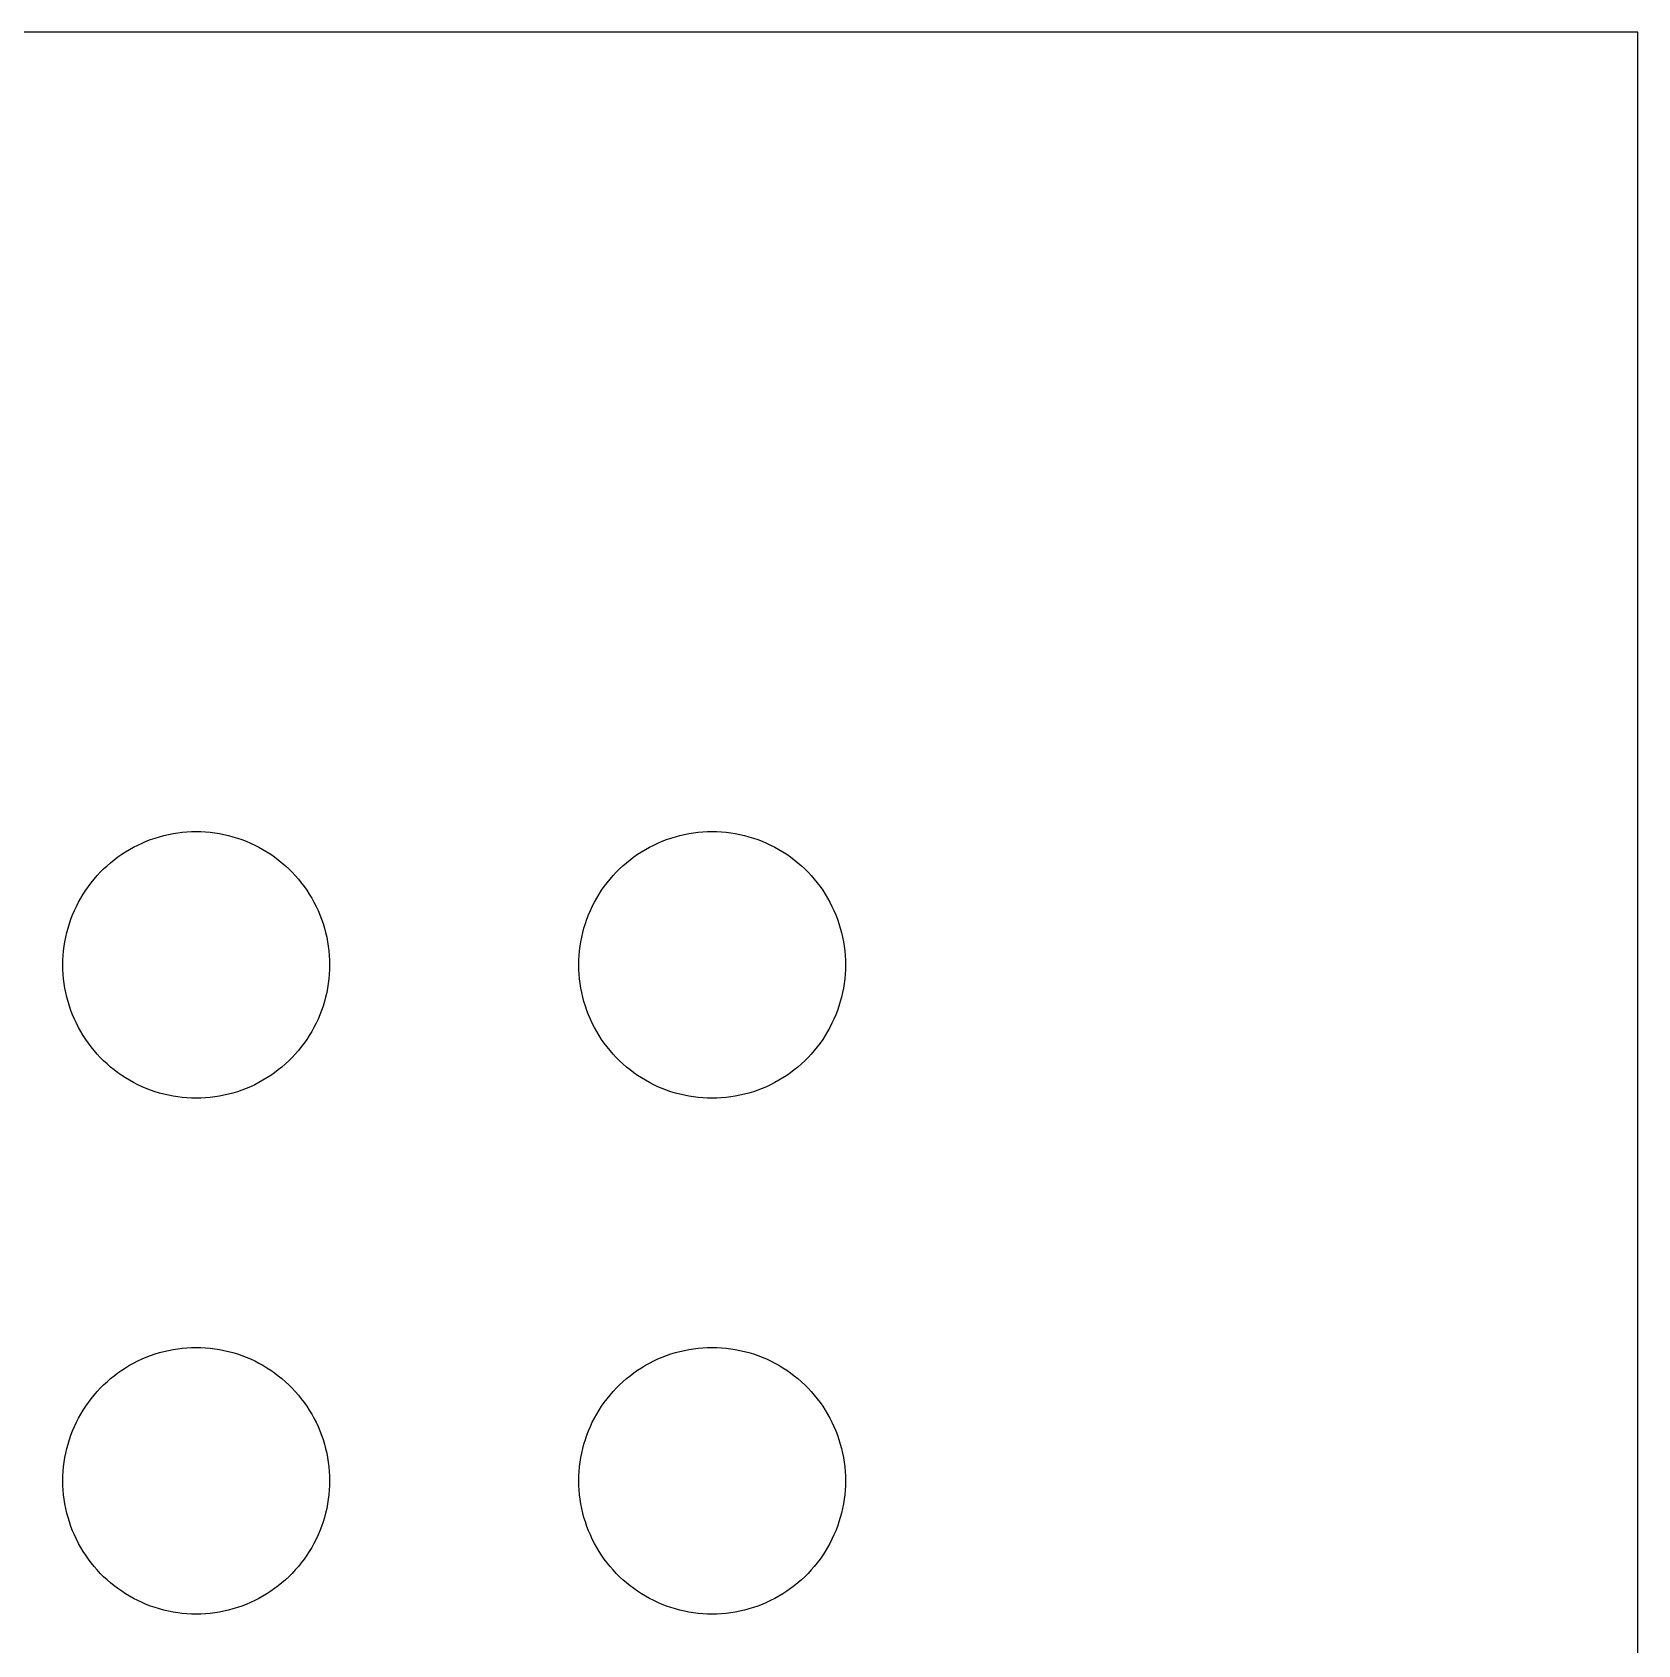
# Model space of a CAD drawing. Header units: metres. Extents: x -39 to 163, y -39 to 163.
# Drawn here: x 57.2 to 163, y 56.7 to 163 of the extents above; entities that cross this region are included whole.
import ezdxf

# ---------------------------------------------------------------- set-up
doc = ezdxf.new("R2010")
doc.units = ezdxf.units.M

msp = doc.modelspace()

# ---------------------------------------------------------------- linework, layer by layer
for p, q in [((163, 163), (-39, 163)), ((163, -39), (163, 163)), ((64.1478, 109.436), (64.4258, 109.565)), ((64.4258, 109.565), (64.7081, 109.685)), ((64.7081, 109.685), (64.9945, 109.795)), ((64.9945, 109.795), (65.2845, 109.895)), ((65.2845, 109.895), (65.5778, 109.985)), ((65.5778, 109.985), (65.8741, 110.064)), ((65.8741, 110.064), (66.173, 110.133)), ((66.173, 110.133), (66.4741, 110.191)), ((66.4741, 110.191), (66.777, 110.239)), ((66.777, 110.239), (67.0815, 110.277)), ((67.0815, 110.277), (67.387, 110.304)), ((67.387, 110.304), (67.6933, 110.32)), ((67.6933, 110.32), (68, 110.325)), ((68, 110.325), (68.3067, 110.32)), ((68.3067, 110.32), (68.613, 110.304)), ((68.613, 110.304), (68.9185, 110.277)), ((68.9185, 110.277), (69.223, 110.239)), ((69.223, 110.239), (69.5259, 110.191)), ((69.5259, 110.191), (69.827, 110.133)), ((69.827, 110.133), (70.1259, 110.064)), ((70.1259, 110.064), (70.4221, 109.985)), ((70.4221, 109.985), (70.7155, 109.895)), ((70.7155, 109.895), (71.0055, 109.795)), ((71.0055, 109.795), (71.2919, 109.685)), ((71.2919, 109.685), (71.5742, 109.565)), ((71.5742, 109.565), (71.8522, 109.436)), ((98.1478, 109.436), (98.4258, 109.565)), ((98.4258, 109.565), (98.7081, 109.685)), ((98.7081, 109.685), (98.9945, 109.795)), ((98.9945, 109.795), (99.2845, 109.895)), ((99.2845, 109.895), (99.5778, 109.985)), ((99.5778, 109.985), (99.8741, 110.064)), ((99.8741, 110.064), (100.173, 110.133)), ((100.173, 110.133), (100.474, 110.191)), ((100.474, 110.191), (100.777, 110.239)), ((100.777, 110.239), (101.081, 110.277)), ((101.081, 110.277), (101.387, 110.304)), ((101.387, 110.304), (101.693, 110.32)), ((101.693, 110.32), (102, 110.325)), ((102, 110.325), (102.307, 110.32)), ((102.307, 110.32), (102.613, 110.304)), ((102.613, 110.304), (102.919, 110.277)), ((102.919, 110.277), (103.223, 110.239)), ((103.223, 110.239), (103.526, 110.191)), ((103.526, 110.191), (103.827, 110.133)), ((103.827, 110.133), (104.126, 110.064)), ((104.126, 110.064), (104.422, 109.985)), ((104.422, 109.985), (104.715, 109.895)), ((104.715, 109.895), (105.005, 109.795)), ((105.005, 109.795), (105.292, 109.685)), ((105.292, 109.685), (105.574, 109.565)), ((105.574, 109.565), (105.852, 109.436)), ((62.3515, 108.269), (62.5899, 108.462)), ((62.5899, 108.462), (62.8348, 108.647)), ((62.8348, 108.647), (63.0861, 108.823)), ((63.0861, 108.823), (63.3433, 108.99)), ((63.3433, 108.99), (63.6062, 109.148)), ((63.6062, 109.148), (63.8745, 109.296)), ((63.8745, 109.296), (64.1478, 109.436)), ((71.8522, 109.436), (72.1255, 109.296)), ((72.1255, 109.296), (72.3937, 109.148)), ((72.3937, 109.148), (72.6567, 108.99)), ((72.6567, 108.99), (72.9139, 108.823)), ((72.9139, 108.823), (73.1652, 108.647)), ((73.1652, 108.647), (73.4101, 108.462)), ((73.4101, 108.462), (73.6485, 108.269)), ((96.3515, 108.269), (96.5899, 108.462)), ((96.5899, 108.462), (96.8348, 108.647)), ((96.8348, 108.647), (97.0861, 108.823)), ((97.0861, 108.823), (97.3433, 108.99)), ((97.3433, 108.99), (97.6062, 109.148)), ((97.6062, 109.148), (97.8745, 109.296)), ((97.8745, 109.296), (98.1478, 109.436)), ((105.852, 109.436), (106.125, 109.296)), ((106.125, 109.296), (106.394, 109.148)), ((106.394, 109.148), (106.657, 108.99)), ((106.657, 108.99), (106.914, 108.823)), ((106.914, 108.823), (107.165, 108.647)), ((107.165, 108.647), (107.41, 108.462)), ((107.41, 108.462), (107.648, 108.269)), ((61.2684, 107.186), (61.4696, 107.417)), ((61.4696, 107.417), (61.6788, 107.642)), ((61.6788, 107.642), (61.8957, 107.859)), ((61.8957, 107.859), (62.12, 108.068)), ((62.12, 108.068), (62.3515, 108.269)), ((73.6485, 108.269), (73.88, 108.068)), ((73.88, 108.068), (74.1043, 107.859)), ((74.1043, 107.859), (74.3212, 107.642)), ((74.3212, 107.642), (74.5304, 107.417)), ((74.5304, 107.417), (74.7316, 107.186)), ((95.2684, 107.186), (95.4696, 107.417)), ((95.4696, 107.417), (95.6788, 107.642)), ((95.6788, 107.642), (95.8957, 107.859)), ((95.8957, 107.859), (96.12, 108.068)), ((96.12, 108.068), (96.3515, 108.269)), ((107.648, 108.269), (107.88, 108.068)), ((107.88, 108.068), (108.104, 107.859)), ((108.104, 107.859), (108.321, 107.642)), ((108.321, 107.642), (108.53, 107.417)), ((108.53, 107.417), (108.732, 107.186)), ((60.5478, 106.194), (60.7148, 106.451)), ((60.7148, 106.451), (60.8908, 106.703)), ((60.8908, 106.703), (61.0753, 106.948)), ((61.0753, 106.948), (61.2684, 107.186)), ((74.7316, 107.186), (74.9246, 106.948)), ((74.9246, 106.948), (75.1092, 106.703)), ((75.1092, 106.703), (75.2852, 106.451)), ((75.2852, 106.451), (75.4522, 106.194)), ((94.5478, 106.194), (94.7148, 106.451)), ((94.7148, 106.451), (94.8908, 106.703)), ((94.8908, 106.703), (95.0753, 106.948)), ((95.0753, 106.948), (95.2684, 107.186)), ((108.732, 107.186), (108.925, 106.948)), ((108.925, 106.948), (109.109, 106.703)), ((109.109, 106.703), (109.285, 106.451)), ((109.285, 106.451), (109.452, 106.194)), ((59.9722, 105.112), (60.1018, 105.39)), ((60.1018, 105.39), (60.2411, 105.663)), ((60.2411, 105.663), (60.3898, 105.931)), ((60.3898, 105.931), (60.5478, 106.194)), ((75.4522, 106.194), (75.6102, 105.931)), ((75.6102, 105.931), (75.7589, 105.663)), ((75.7589, 105.663), (75.8981, 105.39)), ((75.8981, 105.39), (76.0278, 105.112)), ((93.9722, 105.112), (94.1018, 105.39)), ((94.1018, 105.39), (94.2411, 105.663)), ((94.2411, 105.663), (94.3898, 105.931)), ((94.3898, 105.931), (94.5478, 106.194)), ((109.452, 106.194), (109.61, 105.931)), ((109.61, 105.931), (109.759, 105.663)), ((109.759, 105.663), (109.898, 105.39)), ((109.898, 105.39), (110.028, 105.112)), ((59.5529, 103.96), (59.6426, 104.253)), ((59.6426, 104.253), (59.7424, 104.543)), ((59.7424, 104.543), (59.8524, 104.829)), ((59.8524, 104.829), (59.9722, 105.112)), ((76.0278, 105.112), (76.1476, 104.829)), ((76.1476, 104.829), (76.2575, 104.543)), ((76.2575, 104.543), (76.3574, 104.253)), ((76.3574, 104.253), (76.4471, 103.96)), ((93.5529, 103.96), (93.6426, 104.253)), ((93.6426, 104.253), (93.7424, 104.543)), ((93.7424, 104.543), (93.8524, 104.829)), ((93.8524, 104.829), (93.9722, 105.112)), ((110.028, 105.112), (110.148, 104.829)), ((110.148, 104.829), (110.258, 104.543)), ((110.258, 104.543), (110.357, 104.253)), ((110.357, 104.253), (110.447, 103.96)), ((59.346, 103.063), (59.4045, 103.365)), ((59.4045, 103.365), (59.4735, 103.663)), ((59.4735, 103.663), (59.5529, 103.96)), ((76.4471, 103.96), (76.5265, 103.663)), ((76.5265, 103.663), (76.5955, 103.365)), ((76.5955, 103.365), (76.654, 103.063)), ((93.346, 103.063), (93.4045, 103.365)), ((93.4045, 103.365), (93.4735, 103.663)), ((93.4735, 103.663), (93.5529, 103.96)), ((110.447, 103.96), (110.526, 103.663)), ((110.526, 103.663), (110.595, 103.365)), ((110.595, 103.365), (110.654, 103.063)), ((59.2178, 101.844), (59.2339, 102.15)), ((59.2339, 102.15), (59.2606, 102.456)), ((59.2606, 102.456), (59.298, 102.76)), ((59.298, 102.76), (59.346, 103.063)), ((76.654, 103.063), (76.702, 102.76)), ((76.702, 102.76), (76.7393, 102.456)), ((76.7393, 102.456), (76.7661, 102.15)), ((76.7661, 102.15), (76.7821, 101.844)), ((93.2178, 101.844), (93.2339, 102.15)), ((93.2339, 102.15), (93.2606, 102.456)), ((93.2606, 102.456), (93.298, 102.76)), ((93.298, 102.76), (93.346, 103.063)), ((110.654, 103.063), (110.702, 102.76)), ((110.702, 102.76), (110.739, 102.456)), ((110.739, 102.456), (110.766, 102.15)), ((110.766, 102.15), (110.782, 101.844)), ((59.2125, 101.537), (59.2178, 101.844)), ((59.2178, 101.231), (59.2125, 101.537)), ((59.2339, 100.925), (59.2178, 101.231)), ((76.7821, 101.231), (76.7661, 100.925)), ((76.7821, 101.844), (76.7875, 101.537)), ((76.7875, 101.537), (76.7821, 101.231)), ((93.2125, 101.537), (93.2178, 101.844)), ((93.2178, 101.231), (93.2125, 101.537)), ((93.2339, 100.925), (93.2178, 101.231)), ((110.782, 101.231), (110.766, 100.925)), ((110.782, 101.844), (110.787, 101.537)), ((110.787, 101.537), (110.782, 101.231)), ((59.2606, 100.619), (59.2339, 100.925)), ((59.298, 100.315), (59.2606, 100.619)), ((59.346, 100.012), (59.298, 100.315)), ((59.4045, 99.7105), (59.346, 100.012)), ((76.654, 100.012), (76.5955, 99.7105)), ((76.702, 100.315), (76.654, 100.012)), ((76.7393, 100.619), (76.702, 100.315)), ((76.7661, 100.925), (76.7393, 100.619)), ((93.2606, 100.619), (93.2339, 100.925)), ((93.298, 100.315), (93.2606, 100.619)), ((93.346, 100.012), (93.298, 100.315)), ((93.4045, 99.7105), (93.346, 100.012)), ((110.654, 100.012), (110.595, 99.7105)), ((110.702, 100.315), (110.654, 100.012)), ((110.739, 100.619), (110.702, 100.315)), ((110.766, 100.925), (110.739, 100.619)), ((59.4735, 99.4116), (59.4045, 99.7105)), ((59.5529, 99.1153), (59.4735, 99.4116)), ((59.6426, 98.822), (59.5529, 99.1153)), ((76.4471, 99.1153), (76.3574, 98.822)), ((76.5265, 99.4116), (76.4471, 99.1153)), ((76.5955, 99.7105), (76.5265, 99.4116)), ((93.4735, 99.4116), (93.4045, 99.7105)), ((93.5529, 99.1153), (93.4735, 99.4116)), ((93.6426, 98.822), (93.5529, 99.1153)), ((110.447, 99.1153), (110.357, 98.822)), ((110.526, 99.4116), (110.447, 99.1153)), ((110.595, 99.7105), (110.526, 99.4116)), ((59.7424, 98.532), (59.6426, 98.822)), ((59.8524, 98.2456), (59.7424, 98.532)), ((59.9722, 97.9633), (59.8524, 98.2456)), ((60.1018, 97.6853), (59.9722, 97.9633)), ((76.0278, 97.9633), (75.8981, 97.6853)), ((76.1476, 98.2456), (76.0278, 97.9633)), ((76.2575, 98.532), (76.1476, 98.2456)), ((76.3574, 98.822), (76.2575, 98.532)), ((93.7424, 98.532), (93.6426, 98.822)), ((93.8524, 98.2456), (93.7424, 98.532)), ((93.9722, 97.9633), (93.8524, 98.2456)), ((94.1018, 97.6853), (93.9722, 97.9633)), ((110.028, 97.9633), (109.898, 97.6853)), ((110.148, 98.2456), (110.028, 97.9633)), ((110.258, 98.532), (110.148, 98.2456)), ((110.357, 98.822), (110.258, 98.532)), ((60.2411, 97.412), (60.1018, 97.6853)), ((60.3898, 97.1437), (60.2411, 97.412)), ((60.5478, 96.8808), (60.3898, 97.1437)), ((60.7148, 96.6236), (60.5478, 96.8808)), ((75.4522, 96.8808), (75.2852, 96.6236)), ((75.6102, 97.1437), (75.4522, 96.8808)), ((75.7589, 97.412), (75.6102, 97.1437)), ((75.8981, 97.6853), (75.7589, 97.412)), ((94.2411, 97.412), (94.1018, 97.6853)), ((94.3898, 97.1437), (94.2411, 97.412)), ((94.5478, 96.8808), (94.3898, 97.1437)), ((94.7148, 96.6236), (94.5478, 96.8808)), ((109.452, 96.8808), (109.285, 96.6236)), ((109.61, 97.1437), (109.452, 96.8808)), ((109.759, 97.412), (109.61, 97.1437)), ((109.898, 97.6853), (109.759, 97.412)), ((60.8908, 96.3723), (60.7148, 96.6236)), ((61.0753, 96.1274), (60.8908, 96.3723)), ((61.2684, 95.889), (61.0753, 96.1274)), ((61.4696, 95.6575), (61.2684, 95.889)), ((61.6788, 95.4332), (61.4696, 95.6575)), ((74.5304, 95.6575), (74.3212, 95.4332)), ((74.7316, 95.889), (74.5304, 95.6575)), ((74.9246, 96.1274), (74.7316, 95.889)), ((75.1092, 96.3723), (74.9246, 96.1274)), ((75.2852, 96.6236), (75.1092, 96.3723)), ((94.8908, 96.3723), (94.7148, 96.6236)), ((95.0753, 96.1274), (94.8908, 96.3723)), ((95.2684, 95.889), (95.0753, 96.1274)), ((95.4696, 95.6575), (95.2684, 95.889)), ((95.6788, 95.4332), (95.4696, 95.6575)), ((108.53, 95.6575), (108.321, 95.4332)), ((108.732, 95.889), (108.53, 95.6575)), ((108.925, 96.1274), (108.732, 95.889)), ((109.109, 96.3723), (108.925, 96.1274)), ((109.285, 96.6236), (109.109, 96.3723)), ((61.8957, 95.2163), (61.6788, 95.4332)), ((62.12, 95.0071), (61.8957, 95.2163)), ((62.3515, 94.8059), (62.12, 95.0071)), ((62.5899, 94.6129), (62.3515, 94.8059)), ((62.8348, 94.4283), (62.5899, 94.6129)), ((73.4101, 94.6129), (73.1652, 94.4283)), ((73.6485, 94.8059), (73.4101, 94.6129)), ((73.88, 95.0071), (73.6485, 94.8059)), ((74.1043, 95.2163), (73.88, 95.0071)), ((74.3212, 95.4332), (74.1043, 95.2163)), ((95.8957, 95.2163), (95.6788, 95.4332)), ((96.12, 95.0071), (95.8957, 95.2163)), ((96.3515, 94.8059), (96.12, 95.0071)), ((96.5899, 94.6129), (96.3515, 94.8059)), ((96.8348, 94.4283), (96.5899, 94.6129)), ((107.41, 94.6129), (107.165, 94.4283)), ((107.648, 94.8059), (107.41, 94.6129)), ((107.88, 95.0071), (107.648, 94.8059)), ((108.104, 95.2163), (107.88, 95.0071)), ((108.321, 95.4332), (108.104, 95.2163)), ((63.0861, 94.2523), (62.8348, 94.4283)), ((63.3433, 94.0853), (63.0861, 94.2523)), ((63.6062, 93.9273), (63.3433, 94.0853)), ((63.8745, 93.7786), (63.6062, 93.9273)), ((64.1478, 93.6393), (63.8745, 93.7786)), ((64.4258, 93.5097), (64.1478, 93.6393)), ((71.8522, 93.6393), (71.5742, 93.5097)), ((72.1255, 93.7786), (71.8522, 93.6393)), ((72.3937, 93.9273), (72.1255, 93.7786)), ((72.6567, 94.0853), (72.3937, 93.9273)), ((72.9139, 94.2523), (72.6567, 94.0853)), ((73.1652, 94.4283), (72.9139, 94.2523)), ((97.0861, 94.2523), (96.8348, 94.4283)), ((97.3433, 94.0853), (97.0861, 94.2523)), ((97.6062, 93.9273), (97.3433, 94.0853)), ((97.8745, 93.7786), (97.6062, 93.9273)), ((98.1478, 93.6393), (97.8745, 93.7786)), ((98.4258, 93.5097), (98.1478, 93.6393)), ((105.852, 93.6393), (105.574, 93.5097)), ((106.125, 93.7786), (105.852, 93.6393)), ((106.394, 93.9273), (106.125, 93.7786)), ((106.657, 94.0853), (106.394, 93.9273)), ((106.914, 94.2523), (106.657, 94.0853)), ((107.165, 94.4283), (106.914, 94.2523)), ((64.7081, 93.3899), (64.4258, 93.5097)), ((64.9945, 93.2799), (64.7081, 93.3899)), ((65.2845, 93.1801), (64.9945, 93.2799)), ((65.5778, 93.0904), (65.2845, 93.1801)), ((65.8741, 93.011), (65.5778, 93.0904)), ((66.173, 92.942), (65.8741, 93.011)), ((66.4741, 92.8835), (66.173, 92.942)), ((66.777, 92.8355), (66.4741, 92.8835)), ((67.0815, 92.7981), (66.777, 92.8355)), ((67.387, 92.7714), (67.0815, 92.7981)), ((67.6933, 92.7553), (67.387, 92.7714)), ((68, 92.75), (67.6933, 92.7553)), ((68.3067, 92.7553), (68, 92.75)), ((68.613, 92.7714), (68.3067, 92.7553)), ((68.9185, 92.7981), (68.613, 92.7714)), ((69.223, 92.8355), (68.9185, 92.7981)), ((69.5259, 92.8835), (69.223, 92.8355)), ((69.827, 92.942), (69.5259, 92.8835)), ((70.1259, 93.011), (69.827, 92.942)), ((70.4221, 93.0904), (70.1259, 93.011)), ((70.7155, 93.1801), (70.4221, 93.0904)), ((71.0055, 93.2799), (70.7155, 93.1801)), ((71.2919, 93.3899), (71.0055, 93.2799)), ((71.5742, 93.5097), (71.2919, 93.3899)), ((98.7081, 93.3899), (98.4258, 93.5097)), ((98.9945, 93.2799), (98.7081, 93.3899)), ((99.2845, 93.1801), (98.9945, 93.2799)), ((99.5778, 93.0904), (99.2845, 93.1801)), ((99.8741, 93.011), (99.5778, 93.0904)), ((100.173, 92.942), (99.8741, 93.011)), ((100.474, 92.8835), (100.173, 92.942)), ((100.777, 92.8355), (100.474, 92.8835)), ((101.081, 92.7981), (100.777, 92.8355)), ((101.387, 92.7714), (101.081, 92.7981)), ((101.693, 92.7553), (101.387, 92.7714)), ((102, 92.75), (101.693, 92.7553)), ((102.307, 92.7553), (102, 92.75)), ((102.613, 92.7714), (102.307, 92.7553)), ((102.919, 92.7981), (102.613, 92.7714)), ((103.223, 92.8355), (102.919, 92.7981)), ((103.526, 92.8835), (103.223, 92.8355)), ((103.827, 92.942), (103.526, 92.8835)), ((104.126, 93.011), (103.827, 92.942)), ((104.422, 93.0904), (104.126, 93.011)), ((104.715, 93.1801), (104.422, 93.0904)), ((105.005, 93.2799), (104.715, 93.1801)), ((105.292, 93.3899), (105.005, 93.2799)), ((105.574, 93.5097), (105.292, 93.3899)), ((64.1478, 75.4356), (64.4258, 75.5653)), ((64.4258, 75.5653), (64.7081, 75.6851)), ((64.7081, 75.6851), (64.9945, 75.795)), ((64.9945, 75.795), (65.2845, 75.8949)), ((65.2845, 75.8949), (65.5778, 75.9846)), ((65.5778, 75.9846), (65.8741, 76.064)), ((65.8741, 76.064), (66.173, 76.133)), ((66.173, 76.133), (66.4741, 76.1915)), ((66.4741, 76.1915), (66.777, 76.2395)), ((66.777, 76.2395), (67.0815, 76.2769)), ((67.0815, 76.2769), (67.387, 76.3036)), ((67.387, 76.3036), (67.6933, 76.3196)), ((67.6933, 76.3196), (68, 76.325)), ((68, 76.325), (68.3067, 76.3196)), ((68.3067, 76.3196), (68.613, 76.3036)), ((68.613, 76.3036), (68.9185, 76.2769)), ((68.9185, 76.2769), (69.223, 76.2395)), ((69.223, 76.2395), (69.5259, 76.1915)), ((69.5259, 76.1915), (69.827, 76.133)), ((69.827, 76.133), (70.1259, 76.064)), ((70.1259, 76.064), (70.4221, 75.9846)), ((70.4221, 75.9846), (70.7155, 75.8949)), ((70.7155, 75.8949), (71.0055, 75.795)), ((71.0055, 75.795), (71.2919, 75.6851)), ((71.2919, 75.6851), (71.5742, 75.5653)), ((71.5742, 75.5653), (71.8522, 75.4356)), ((98.1478, 75.4356), (98.4258, 75.5653)), ((98.4258, 75.5653), (98.7081, 75.6851)), ((98.7081, 75.6851), (98.9945, 75.795)), ((98.9945, 75.795), (99.2845, 75.8949)), ((99.2845, 75.8949), (99.5778, 75.9846)), ((99.5778, 75.9846), (99.8741, 76.064)), ((99.8741, 76.064), (100.173, 76.133)), ((100.173, 76.133), (100.474, 76.1915)), ((100.474, 76.1915), (100.777, 76.2395)), ((100.777, 76.2395), (101.081, 76.2769)), ((101.081, 76.2769), (101.387, 76.3036)), ((101.387, 76.3036), (101.693, 76.3196)), ((101.693, 76.3196), (102, 76.325)), ((102, 76.325), (102.307, 76.3196)), ((102.307, 76.3196), (102.613, 76.3036)), ((102.613, 76.3036), (102.919, 76.2769)), ((102.919, 76.2769), (103.223, 76.2395)), ((103.223, 76.2395), (103.526, 76.1915)), ((103.526, 76.1915), (103.827, 76.133)), ((103.827, 76.133), (104.126, 76.064)), ((104.126, 76.064), (104.422, 75.9846)), ((104.422, 75.9846), (104.715, 75.8949)), ((104.715, 75.8949), (105.005, 75.795)), ((105.005, 75.795), (105.292, 75.6851)), ((105.292, 75.6851), (105.574, 75.5653)), ((105.574, 75.5653), (105.852, 75.4356)), ((62.3515, 74.2691), (62.5899, 74.4621)), ((62.5899, 74.4621), (62.8348, 74.6467)), ((62.8348, 74.6467), (63.0861, 74.8227)), ((63.0861, 74.8227), (63.3433, 74.9897)), ((63.3433, 74.9897), (63.6062, 75.1477)), ((63.6062, 75.1477), (63.8745, 75.2964)), ((63.8745, 75.2964), (64.1478, 75.4356)), ((71.8522, 75.4356), (72.1255, 75.2964)), ((72.1255, 75.2964), (72.3937, 75.1477)), ((72.3937, 75.1477), (72.6567, 74.9897)), ((72.6567, 74.9897), (72.9139, 74.8227)), ((72.9139, 74.8227), (73.1652, 74.6467)), ((73.1652, 74.6467), (73.4101, 74.4621)), ((73.4101, 74.4621), (73.6485, 74.2691)), ((96.3515, 74.2691), (96.5899, 74.4621)), ((96.5899, 74.4621), (96.8348, 74.6467)), ((96.8348, 74.6467), (97.0861, 74.8227)), ((97.0861, 74.8227), (97.3433, 74.9897)), ((97.3433, 74.9897), (97.6062, 75.1477)), ((97.6062, 75.1477), (97.8745, 75.2964)), ((97.8745, 75.2964), (98.1478, 75.4356)), ((105.852, 75.4356), (106.125, 75.2964)), ((106.125, 75.2964), (106.394, 75.1477)), ((106.394, 75.1477), (106.657, 74.9897)), ((106.657, 74.9897), (106.914, 74.8227)), ((106.914, 74.8227), (107.165, 74.6467)), ((107.165, 74.6467), (107.41, 74.4621)), ((107.41, 74.4621), (107.648, 74.2691)), ((61.2684, 73.186), (61.4696, 73.4175)), ((61.4696, 73.4175), (61.6788, 73.6418)), ((61.6788, 73.6418), (61.8957, 73.8587)), ((61.8957, 73.8587), (62.12, 74.0679)), ((62.12, 74.0679), (62.3515, 74.2691)), ((73.6485, 74.2691), (73.88, 74.0679)), ((73.88, 74.0679), (74.1043, 73.8587)), ((74.1043, 73.8587), (74.3212, 73.6418)), ((74.3212, 73.6418), (74.5304, 73.4175)), ((74.5304, 73.4175), (74.7316, 73.186)), ((95.2684, 73.186), (95.4696, 73.4175)), ((95.4696, 73.4175), (95.6788, 73.6418)), ((95.6788, 73.6418), (95.8957, 73.8587)), ((95.8957, 73.8587), (96.12, 74.0679)), ((96.12, 74.0679), (96.3515, 74.2691)), ((107.648, 74.2691), (107.88, 74.0679)), ((107.88, 74.0679), (108.104, 73.8587)), ((108.104, 73.8587), (108.321, 73.6418)), ((108.321, 73.6418), (108.53, 73.4175)), ((108.53, 73.4175), (108.732, 73.186)), ((60.5478, 72.1942), (60.7148, 72.4514)), ((60.7148, 72.4514), (60.8908, 72.7027)), ((60.8908, 72.7027), (61.0753, 72.9476)), ((61.0753, 72.9476), (61.2684, 73.186)), ((74.7316, 73.186), (74.9246, 72.9476)), ((74.9246, 72.9476), (75.1092, 72.7027)), ((75.1092, 72.7027), (75.2852, 72.4514)), ((75.2852, 72.4514), (75.4522, 72.1942)), ((94.5478, 72.1942), (94.7148, 72.4514)), ((94.7148, 72.4514), (94.8908, 72.7027)), ((94.8908, 72.7027), (95.0753, 72.9476)), ((95.0753, 72.9476), (95.2684, 73.186)), ((108.732, 73.186), (108.925, 72.9476)), ((108.925, 72.9476), (109.109, 72.7027)), ((109.109, 72.7027), (109.285, 72.4514)), ((109.285, 72.4514), (109.452, 72.1942)), ((59.9722, 71.1117), (60.1018, 71.3897)), ((60.1018, 71.3897), (60.2411, 71.663)), ((60.2411, 71.663), (60.3898, 71.9312)), ((60.3898, 71.9312), (60.5478, 72.1942)), ((75.4522, 72.1942), (75.6102, 71.9312)), ((75.6102, 71.9312), (75.7589, 71.663)), ((75.7589, 71.663), (75.8981, 71.3897)), ((75.8981, 71.3897), (76.0278, 71.1117)), ((93.9722, 71.1117), (94.1018, 71.3897)), ((94.1018, 71.3897), (94.2411, 71.663)), ((94.2411, 71.663), (94.3898, 71.9312)), ((94.3898, 71.9312), (94.5478, 72.1942)), ((109.452, 72.1942), (109.61, 71.9312)), ((109.61, 71.9312), (109.759, 71.663)), ((109.759, 71.663), (109.898, 71.3897)), ((109.898, 71.3897), (110.028, 71.1117)), ((59.5529, 69.9597), (59.6426, 70.253)), ((59.6426, 70.253), (59.7424, 70.543)), ((59.7424, 70.543), (59.8524, 70.8293)), ((59.8524, 70.8293), (59.9722, 71.1117)), ((76.0278, 71.1117), (76.1476, 70.8293)), ((76.1476, 70.8293), (76.2575, 70.543)), ((76.2575, 70.543), (76.3574, 70.253)), ((76.3574, 70.253), (76.4471, 69.9597)), ((93.5529, 69.9597), (93.6426, 70.253)), ((93.6426, 70.253), (93.7424, 70.543)), ((93.7424, 70.543), (93.8524, 70.8293)), ((93.8524, 70.8293), (93.9722, 71.1117)), ((110.028, 71.1117), (110.148, 70.8293)), ((110.148, 70.8293), (110.258, 70.543)), ((110.258, 70.543), (110.357, 70.253)), ((110.357, 70.253), (110.447, 69.9597)), ((59.346, 69.0634), (59.4045, 69.3645)), ((59.4045, 69.3645), (59.4735, 69.6634)), ((59.4735, 69.6634), (59.5529, 69.9597)), ((76.4471, 69.9597), (76.5265, 69.6634)), ((76.5265, 69.6634), (76.5955, 69.3645)), ((76.5955, 69.3645), (76.654, 69.0634)), ((93.346, 69.0634), (93.4045, 69.3645)), ((93.4045, 69.3645), (93.4735, 69.6634)), ((93.4735, 69.6634), (93.5529, 69.9597)), ((110.447, 69.9597), (110.526, 69.6634)), ((110.526, 69.6634), (110.595, 69.3645)), ((110.595, 69.3645), (110.654, 69.0634)), ((59.2178, 67.8442), (59.2339, 68.1505)), ((59.2339, 68.1505), (59.2606, 68.456)), ((59.2606, 68.456), (59.298, 68.7605)), ((59.298, 68.7605), (59.346, 69.0634)), ((76.654, 69.0634), (76.702, 68.7605)), ((76.702, 68.7605), (76.7393, 68.456)), ((76.7393, 68.456), (76.7661, 68.1505)), ((76.7661, 68.1505), (76.7821, 67.8442)), ((93.2178, 67.8442), (93.2339, 68.1505)), ((93.2339, 68.1505), (93.2606, 68.456)), ((93.2606, 68.456), (93.298, 68.7605)), ((93.298, 68.7605), (93.346, 69.0634)), ((110.654, 69.0634), (110.702, 68.7605)), ((110.702, 68.7605), (110.739, 68.456)), ((110.739, 68.456), (110.766, 68.1505)), ((110.766, 68.1505), (110.782, 67.8442)), ((59.2125, 67.5375), (59.2178, 67.8442)), ((59.2178, 67.2308), (59.2125, 67.5375)), ((59.2339, 66.9245), (59.2178, 67.2308)), ((76.7821, 67.2308), (76.7661, 66.9245)), ((76.7821, 67.8442), (76.7875, 67.5375)), ((76.7875, 67.5375), (76.7821, 67.2308)), ((93.2125, 67.5375), (93.2178, 67.8442)), ((93.2178, 67.2308), (93.2125, 67.5375)), ((93.2339, 66.9245), (93.2178, 67.2308)), ((110.782, 67.2308), (110.766, 66.9245)), ((110.782, 67.8442), (110.787, 67.5375)), ((110.787, 67.5375), (110.782, 67.2308)), ((59.2606, 66.6189), (59.2339, 66.9245)), ((59.298, 66.3145), (59.2606, 66.6189)), ((59.346, 66.0116), (59.298, 66.3145)), ((59.4045, 65.7105), (59.346, 66.0116)), ((76.654, 66.0116), (76.5955, 65.7105)), ((76.702, 66.3145), (76.654, 66.0116)), ((76.7393, 66.6189), (76.702, 66.3145)), ((76.7661, 66.9245), (76.7393, 66.6189)), ((93.2606, 66.6189), (93.2339, 66.9245)), ((93.298, 66.3145), (93.2606, 66.6189)), ((93.346, 66.0116), (93.298, 66.3145)), ((93.4045, 65.7105), (93.346, 66.0116)), ((110.654, 66.0116), (110.595, 65.7105)), ((110.702, 66.3145), (110.654, 66.0116)), ((110.739, 66.6189), (110.702, 66.3145)), ((110.766, 66.9245), (110.739, 66.6189)), ((59.4735, 65.4116), (59.4045, 65.7105)), ((59.5529, 65.1153), (59.4735, 65.4116)), ((59.6426, 64.822), (59.5529, 65.1153)), ((76.4471, 65.1153), (76.3574, 64.822)), ((76.5265, 65.4116), (76.4471, 65.1153)), ((76.5955, 65.7105), (76.5265, 65.4116)), ((93.4735, 65.4116), (93.4045, 65.7105)), ((93.5529, 65.1153), (93.4735, 65.4116)), ((93.6426, 64.822), (93.5529, 65.1153)), ((110.447, 65.1153), (110.357, 64.822)), ((110.526, 65.4116), (110.447, 65.1153)), ((110.595, 65.7105), (110.526, 65.4116)), ((59.7424, 64.532), (59.6426, 64.822)), ((59.8524, 64.2456), (59.7424, 64.532)), ((59.9722, 63.9633), (59.8524, 64.2456)), ((60.1018, 63.6853), (59.9722, 63.9633)), ((76.0278, 63.9633), (75.8981, 63.6853)), ((76.1476, 64.2456), (76.0278, 63.9633)), ((76.2575, 64.532), (76.1476, 64.2456)), ((76.3574, 64.822), (76.2575, 64.532)), ((93.7424, 64.532), (93.6426, 64.822)), ((93.8524, 64.2456), (93.7424, 64.532)), ((93.9722, 63.9633), (93.8524, 64.2456)), ((94.1018, 63.6853), (93.9722, 63.9633)), ((110.028, 63.9633), (109.898, 63.6853)), ((110.148, 64.2456), (110.028, 63.9633)), ((110.258, 64.532), (110.148, 64.2456)), ((110.357, 64.822), (110.258, 64.532)), ((60.2411, 63.412), (60.1018, 63.6853)), ((60.3898, 63.1437), (60.2411, 63.412)), ((60.5478, 62.8808), (60.3898, 63.1437)), ((60.7148, 62.6236), (60.5478, 62.8808)), ((75.4522, 62.8808), (75.2852, 62.6236)), ((75.6102, 63.1437), (75.4522, 62.8808)), ((75.7589, 63.412), (75.6102, 63.1437)), ((75.8981, 63.6853), (75.7589, 63.412)), ((94.2411, 63.412), (94.1018, 63.6853)), ((94.3898, 63.1437), (94.2411, 63.412)), ((94.5478, 62.8808), (94.3898, 63.1437)), ((94.7148, 62.6236), (94.5478, 62.8808)), ((109.452, 62.8808), (109.285, 62.6236)), ((109.61, 63.1437), (109.452, 62.8808)), ((109.759, 63.412), (109.61, 63.1437)), ((109.898, 63.6853), (109.759, 63.412)), ((60.8908, 62.3723), (60.7148, 62.6236)), ((61.0753, 62.1274), (60.8908, 62.3723)), ((61.2684, 61.889), (61.0753, 62.1274)), ((61.4696, 61.6575), (61.2684, 61.889)), ((61.6788, 61.4332), (61.4696, 61.6575)), ((74.5304, 61.6575), (74.3212, 61.4332)), ((74.7316, 61.889), (74.5304, 61.6575)), ((74.9246, 62.1274), (74.7316, 61.889)), ((75.1092, 62.3723), (74.9246, 62.1274)), ((75.2852, 62.6236), (75.1092, 62.3723)), ((94.8908, 62.3723), (94.7148, 62.6236)), ((95.0753, 62.1274), (94.8908, 62.3723)), ((95.2684, 61.889), (95.0753, 62.1274)), ((95.4696, 61.6575), (95.2684, 61.889)), ((95.6788, 61.4332), (95.4696, 61.6575)), ((108.53, 61.6575), (108.321, 61.4332)), ((108.732, 61.889), (108.53, 61.6575)), ((108.925, 62.1274), (108.732, 61.889)), ((109.109, 62.3723), (108.925, 62.1274)), ((109.285, 62.6236), (109.109, 62.3723)), ((61.8957, 61.2163), (61.6788, 61.4332)), ((62.12, 61.0071), (61.8957, 61.2163)), ((62.3515, 60.8059), (62.12, 61.0071)), ((62.5899, 60.6129), (62.3515, 60.8059)), ((62.8348, 60.4283), (62.5899, 60.6129)), ((73.4101, 60.6129), (73.1652, 60.4283)), ((73.6485, 60.8059), (73.4101, 60.6129)), ((73.88, 61.0071), (73.6485, 60.8059)), ((74.1043, 61.2163), (73.88, 61.0071)), ((74.3212, 61.4332), (74.1043, 61.2163)), ((95.8957, 61.2163), (95.6788, 61.4332)), ((96.12, 61.0071), (95.8957, 61.2163)), ((96.3515, 60.8059), (96.12, 61.0071)), ((96.5899, 60.6129), (96.3515, 60.8059)), ((96.8348, 60.4283), (96.5899, 60.6129)), ((107.41, 60.6129), (107.165, 60.4283)), ((107.648, 60.8059), (107.41, 60.6129)), ((107.88, 61.0071), (107.648, 60.8059)), ((108.104, 61.2163), (107.88, 61.0071)), ((108.321, 61.4332), (108.104, 61.2163)), ((63.0861, 60.2523), (62.8348, 60.4283)), ((63.3433, 60.0853), (63.0861, 60.2523)), ((63.6062, 59.9273), (63.3433, 60.0853)), ((63.8745, 59.7786), (63.6062, 59.9273)), ((64.1478, 59.6393), (63.8745, 59.7786)), ((64.4258, 59.5097), (64.1478, 59.6393)), ((71.8522, 59.6393), (71.5742, 59.5097)), ((72.1255, 59.7786), (71.8522, 59.6393)), ((72.3937, 59.9273), (72.1255, 59.7786)), ((72.6567, 60.0853), (72.3937, 59.9273)), ((72.9139, 60.2523), (72.6567, 60.0853)), ((73.1652, 60.4283), (72.9139, 60.2523)), ((97.0861, 60.2523), (96.8348, 60.4283)), ((97.3433, 60.0853), (97.0861, 60.2523)), ((97.6062, 59.9273), (97.3433, 60.0853)), ((97.8745, 59.7786), (97.6062, 59.9273)), ((98.1478, 59.6393), (97.8745, 59.7786)), ((98.4258, 59.5097), (98.1478, 59.6393)), ((105.852, 59.6393), (105.574, 59.5097)), ((106.125, 59.7786), (105.852, 59.6393)), ((106.394, 59.9273), (106.125, 59.7786)), ((106.657, 60.0853), (106.394, 59.9273)), ((106.914, 60.2523), (106.657, 60.0853)), ((107.165, 60.4283), (106.914, 60.2523)), ((64.7081, 59.3899), (64.4258, 59.5097)), ((64.9945, 59.2799), (64.7081, 59.3899)), ((65.2845, 59.1801), (64.9945, 59.2799)), ((65.5778, 59.0904), (65.2845, 59.1801)), ((65.8741, 59.011), (65.5778, 59.0904)), ((66.173, 58.942), (65.8741, 59.011)), ((66.4741, 58.8835), (66.173, 58.942)), ((66.777, 58.8355), (66.4741, 58.8835)), ((67.0815, 58.7981), (66.777, 58.8355)), ((67.387, 58.7714), (67.0815, 58.7981)), ((67.6933, 58.7553), (67.387, 58.7714)), ((68, 58.75), (67.6933, 58.7553)), ((68.3067, 58.7553), (68, 58.75)), ((68.613, 58.7714), (68.3067, 58.7553)), ((68.9185, 58.7981), (68.613, 58.7714)), ((69.223, 58.8355), (68.9185, 58.7981)), ((69.5259, 58.8835), (69.223, 58.8355)), ((69.827, 58.942), (69.5259, 58.8835)), ((70.1259, 59.011), (69.827, 58.942)), ((70.4221, 59.0904), (70.1259, 59.011)), ((70.7155, 59.1801), (70.4221, 59.0904)), ((71.0055, 59.2799), (70.7155, 59.1801)), ((71.2919, 59.3899), (71.0055, 59.2799)), ((71.5742, 59.5097), (71.2919, 59.3899)), ((98.7081, 59.3899), (98.4258, 59.5097)), ((98.9945, 59.2799), (98.7081, 59.3899)), ((99.2845, 59.1801), (98.9945, 59.2799)), ((99.5778, 59.0904), (99.2845, 59.1801)), ((99.8741, 59.011), (99.5778, 59.0904)), ((100.173, 58.942), (99.8741, 59.011)), ((100.474, 58.8835), (100.173, 58.942)), ((100.777, 58.8355), (100.474, 58.8835)), ((101.081, 58.7981), (100.777, 58.8355)), ((101.387, 58.7714), (101.081, 58.7981)), ((101.693, 58.7553), (101.387, 58.7714)), ((102, 58.75), (101.693, 58.7553)), ((102.307, 58.7553), (102, 58.75)), ((102.613, 58.7714), (102.307, 58.7553)), ((102.919, 58.7981), (102.613, 58.7714)), ((103.223, 58.8355), (102.919, 58.7981)), ((103.526, 58.8835), (103.223, 58.8355)), ((103.827, 58.942), (103.526, 58.8835)), ((104.126, 59.011), (103.827, 58.942)), ((104.422, 59.0904), (104.126, 59.011)), ((104.715, 59.1801), (104.422, 59.0904)), ((105.005, 59.2799), (104.715, 59.1801)), ((105.292, 59.3899), (105.005, 59.2799)), ((105.574, 59.5097), (105.292, 59.3899))]:
    msp.add_line(p, q)

doc.saveas('drawing.dxf')
